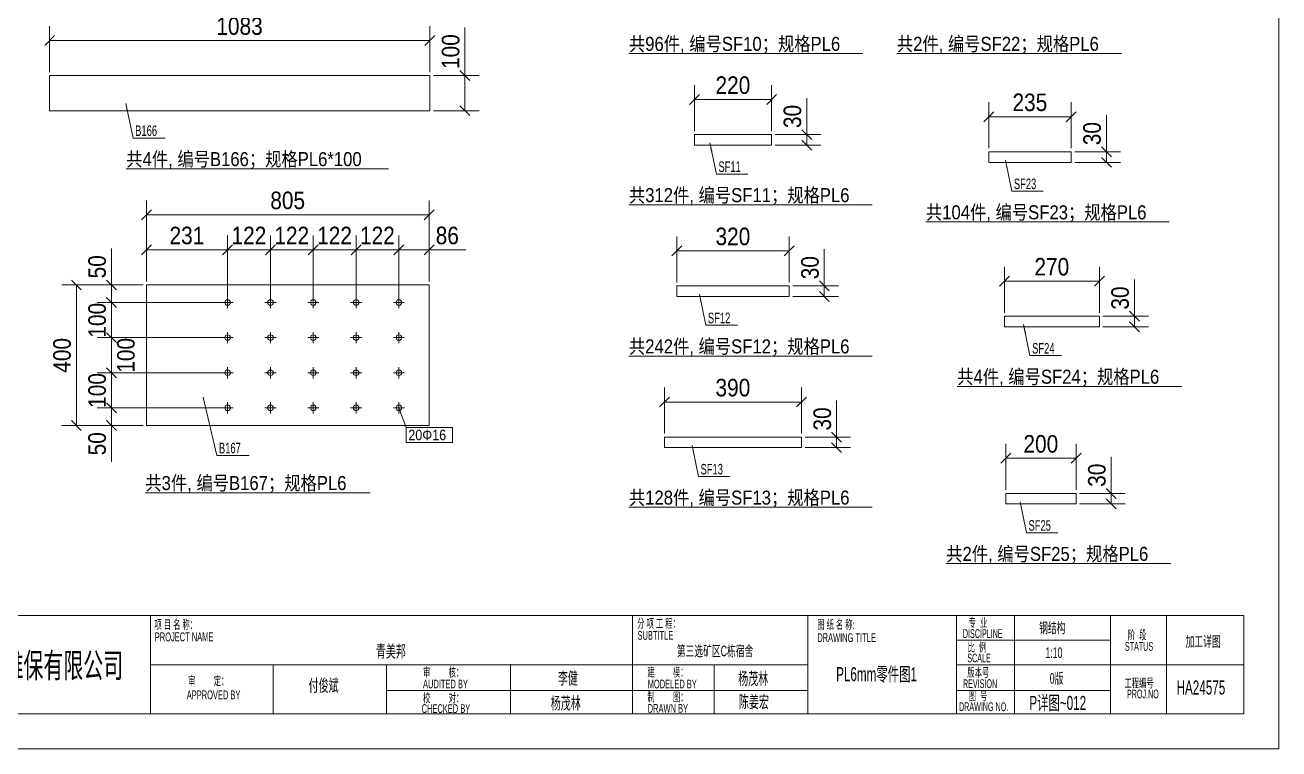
# Model space of a CAD drawing. Header units: inches. Extents: x 0 to 1938, y -2180 to 0.
# Drawn here: x 1580.3 to 1937.5, y -860 to -653.8 of the extents above; entities that cross this region are included whole.
import ezdxf

# ---------------------------------------------------------------- set-up
doc = ezdxf.new("R2010")
doc.units = ezdxf.units.IN
doc.header["$MEASUREMENT"] = 0
doc.linetypes.add('XKITLINE00', pattern=[0])
for name, color, linetype, lineweight in [('Bolt', 7, 'Continuous', 0), ('BoltMark', 3, 'Continuous', 0), ('DrawingSheet', 5, 'Continuous', 0), ('OtherObjectType', 1, 'Continuous', 0), ('Part', 2, 'Continuous', 0), ('PartMark', 3, 'Continuous', 0), ('Z-DIMENSIONS', 1, 'Continuous', 0)]:
    doc.layers.add(name, color=color, linetype=linetype, lineweight=lineweight)
doc.styles.add('Arial', font='arial.ttf')
doc.styles.add('Arial Black', font='ariblk.ttf')
doc.styles.add('Arial Narrow', font='ARIAL.TTF')
doc.styles.add('romsim', font='ARIAL.TTF')
doc.styles.add('宋体', font='ARIAL.TTF')

# ---------------------------------------------------------------- blocks, each defined once
blk = doc.blocks.new('*A2328')
at = {"layer": 'Part', "color": 2, "linetype": 'XKITLINE00', "lineweight": 0}
for p, q in [((284.85, 186.81), (284.85, 196.81)), ((284.85, 196.81), (393.15, 196.81)), ((393.15, 186.81), (393.15, 196.81)), ((284.85, 186.81), (393.15, 186.81))]:
    blk.add_line(p, q, dxfattribs=at)
blk = doc.blocks.new('*A2329')
at = {"layer": 'Part', "color": 2, "linetype": 'XKITLINE00', "lineweight": 0}
for p, q in [((312.45, 97.16), (312.45, 137.16)), ((392.95, 137.16), (312.45, 137.16)), ((392.95, 97.16), (392.95, 137.16)), ((392.95, 97.16), (312.45, 97.16))]:
    blk.add_line(p, q, dxfattribs=at)
blk = doc.blocks.new('*A2330')
at = {"layer": 'Bolt', "color": 2, "linetype": 'XKITLINE00', "lineweight": 0}
for p, q in [((333.95, 132.16), (337.15, 132.16)), ((335.55, 133.76), (335.55, 130.56)), ((346.15, 132.16), (349.35, 132.16)), ((347.75, 133.76), (347.75, 130.56)), ((358.35, 132.16), (361.55, 132.16)), ((359.95, 133.76), (359.95, 130.56)), ((370.55, 132.16), (373.75, 132.16)), ((372.15, 133.76), (372.15, 130.56)), ((382.75, 132.16), (385.95, 132.16)), ((384.35, 133.76), (384.35, 130.56)), ((333.95, 122.16), (337.15, 122.16)), ((335.55, 123.76), (335.55, 120.56)), ((346.15, 122.16), (349.35, 122.16)), ((347.75, 123.76), (347.75, 120.56)), ((358.35, 122.16), (361.55, 122.16)), ((359.95, 123.76), (359.95, 120.56)), ((370.55, 122.16), (373.75, 122.16)), ((372.15, 123.76), (372.15, 120.56)), ((382.75, 122.16), (385.95, 122.16)), ((384.35, 123.76), (384.35, 120.56)), ((333.95, 112.16), (337.15, 112.16)), ((335.55, 113.76), (335.55, 110.56)), ((346.15, 112.16), (349.35, 112.16)), ((347.75, 113.76), (347.75, 110.56)), ((358.35, 112.16), (361.55, 112.16)), ((359.95, 113.76), (359.95, 110.56)), ((370.55, 112.16), (373.75, 112.16)), ((372.15, 113.76), (372.15, 110.56)), ((382.75, 112.16), (385.95, 112.16)), ((384.35, 113.76), (384.35, 110.56)), ((335.55, 103.76), (335.55, 100.56)), ((347.75, 103.76), (347.75, 100.56)), ((359.95, 103.76), (359.95, 100.56)), ((372.15, 103.76), (372.15, 100.56)), ((384.35, 103.76), (384.35, 100.56)), ((333.95, 102.16), (337.15, 102.16)), ((346.15, 102.16), (349.35, 102.16)), ((358.35, 102.16), (361.55, 102.16)), ((370.55, 102.16), (373.75, 102.16)), ((382.75, 102.16), (385.95, 102.16))]:
    blk.add_line(p, q, dxfattribs=at)
for centre in [(335.55, 132.16), (347.75, 132.16), (359.95, 132.16), (372.15, 132.16), (384.35, 132.16), (335.55, 122.16), (347.75, 122.16), (359.95, 122.16), (372.15, 122.16), (384.35, 122.16), (335.55, 112.16), (347.75, 112.16), (359.95, 112.16), (372.15, 112.16), (384.35, 112.16), (335.55, 102.16), (347.75, 102.16), (359.95, 102.16), (372.15, 102.16), (384.35, 102.16)]:
    blk.add_circle(centre, 0.8, dxfattribs=at)
blk = doc.blocks.new('*A2336')
at = {"layer": 'Part', "color": 2, "linetype": 'XKITLINE00', "lineweight": 0}
for p, q in [((468.51, 176.99), (468.51, 179.99)), ((490.51, 179.99), (468.51, 179.99)), ((490.51, 176.99), (490.51, 179.99)), ((490.51, 176.99), (468.51, 176.99))]:
    blk.add_line(p, q, dxfattribs=at)
blk = doc.blocks.new('*A2337')
at = {"layer": 'Part', "color": 2, "linetype": 'XKITLINE00', "lineweight": 0}
for p, q in [((463.51, 133.9), (463.51, 136.9)), ((463.51, 136.9), (495.51, 136.9)), ((495.51, 136.9), (495.51, 133.9)), ((495.51, 133.9), (463.51, 133.9))]:
    blk.add_line(p, q, dxfattribs=at)
blk = doc.blocks.new('*A2338')
at = {"layer": 'Part', "color": 2, "linetype": 'XKITLINE00', "lineweight": 0}
for p, q in [((460.01, 90.82), (460.01, 93.82)), ((460.01, 93.82), (499.01, 93.82)), ((499.01, 93.82), (499.01, 90.82)), ((499.01, 90.82), (460.01, 90.82))]:
    blk.add_line(p, q, dxfattribs=at)
blk = doc.blocks.new('*A2344')
at = {"layer": 'Part', "color": 2, "linetype": 'XKITLINE00', "lineweight": 0}
for p, q in [((552.36, 172.09), (552.36, 175.09)), ((552.36, 175.09), (575.86, 175.09)), ((575.86, 175.09), (575.86, 172.09)), ((575.86, 172.09), (552.36, 172.09))]:
    blk.add_line(p, q, dxfattribs=at)
blk = doc.blocks.new('*A2345')
at = {"layer": 'Part', "color": 2, "linetype": 'XKITLINE00', "lineweight": 0}
for p, q in [((556.85, 125.26), (556.85, 128.26)), ((556.85, 128.26), (583.85, 128.26)), ((583.85, 125.26), (556.85, 125.26)), ((583.85, 128.26), (583.85, 125.26))]:
    blk.add_line(p, q, dxfattribs=at)
blk = doc.blocks.new('*A2346')
at = {"layer": 'Part', "color": 2, "linetype": 'XKITLINE00', "lineweight": 0}
for p, q in [((557.23, 74.8), (557.23, 77.8)), ((557.23, 77.8), (577.23, 77.8)), ((577.23, 77.8), (577.23, 74.8)), ((577.23, 74.8), (557.23, 74.8))]:
    blk.add_line(p, q, dxfattribs=at)
blk = doc.blocks.new('*A2347')
at = {"layer": 'DrawingSheet', "color": 5, "linetype": 'XKITLINE00', "lineweight": 0}
for p, q in [((635, 5), (635, 425)), ((5, 5), (635, 5))]:
    blk.add_line(p, q, dxfattribs=at)
blk = doc.blocks.new('*A2349')
at = {"layer": 'OtherObjectType', "color": 3, "linetype": 'XKITLINE00', "lineweight": 0}
for p, q in [((625, 43), (217.6, 43)), ((313.6, 43), (313.6, 15)), ((452.8, 43), (382.8, 43)), ((500.8, 43), (500.8, 15)), ((543.2, 43), (543.2, 15)), ((559.7, 43), (559.7, 15)), ((587, 43), (587, 15)), ((603, 43), (603, 15)), ((625, 43), (625, 15)), ((450.9, 42.8), (450.9, 15.1)), ((587.1, 36), (543.2, 36)), ((500.8, 29), (313.7, 29)), ((348.5, 29), (348.5, 15)), ((380.8, 29), (380.8, 15)), ((416.1, 29.1), (416.1, 15.1)), ((474.1, 29), (474.1, 15)), ((625, 29), (543.2, 29)), ((500.8, 21.6), (380.8, 21.6)), ((587, 21.6), (543.2, 21.6)), ((625, 15), (217.6, 15))]:
    blk.add_line(p, q, dxfattribs=at)
at = {"layer": 'OtherObjectType', "color": 7, "style": 'Arial'}
for s, height, width, p in [('项 目 名 称：', 2.5, 0.595, (314.7, 39.18)), ('分 项 工 程：', 2.5, 0.595, (452.2, 39.49)), ('图 纸 名 称:', 2.5, 0.595, (503.5, 39.17)), ('专  业', 2.5, 0.595, (546.63, 39.71)), ('钢结构', 3, 0.595, (566.7, 38)), ('PROJECT NAME', 2.5, 0.51, (314.8, 35.67)), ('SUBTITLE', 2.5, 0.51, (452.3, 36.09)), ('DRAWING TITLE', 2.5, 0.51, (503.5, 35.45)), ('DISCIPLINE', 2.5, 0.4675, (544.98, 36.61)), ('阶  段', 2.5, 0.595, (591.93, 36.21)), ('加工详图', 3, 0.595, (608.4, 34.1)), ('SCALE', 2.5, 0.4675, (546.24, 29.66)), ('比  例', 2.5, 0.595, (546.33, 32.73)), ('1:10', 3, 0.595, (568.48, 30.9)), ('STATUS', 2.5, 0.4675, (591.13, 32.96)), ('审         定：', 2.5, 0.595, (324.3, 23.14)), ('付俊斌', 3.5, 0.595, (358.62, 21.35)), ('审         核：', 2.5, 0.595, (391.2, 25.57)), ('李健', 3.5, 0.595, (429.64, 23.4)), ('建         模：', 2.5, 0.595, (455.1, 25.62)), ('杨茂林', 3.5, 0.595, (481, 23.3)), ('版本号', 2.5, 0.595, (546.23, 25.51)), ('0版', 3, 0.595, (569.72, 23.6)), ('工程编号', 2.5, 0.595, (591, 22.5)), ('APPROVED BY', 2.5, 0.51, (323.9, 19.15)), ('AUDITED BY', 2.5, 0.51, (391.2, 22.25)), ('MODELED BY', 2.5, 0.51, (455.2, 22.24)), ('REVISION', 2.5, 0.4675, (545, 22.34)), ('图  号', 2.5, 0.595, (546.63, 18.84)), ('PROJ.NO', 2.5, 0.4675, (591.72, 19.4)), ('校         对：', 2.5, 0.595, (391.2, 18.27)), ('杨茂林', 3.5, 0.595, (427.6, 16.3)), ('制         图：', 2.5, 0.595, (455.1, 18.55)), ('陈姜宏', 3.5, 0.595, (481.2, 16.7)), ('DRAWING NO.', 2.5, 0.4675, (543.87, 15.77)), ('CHECKED BY', 2.5, 0.51, (390.8, 15.24)), ('DRAWN BY', 2.5, 0.51, (455.2, 15.29))]:
    blk.add_text(s, height=height, dxfattribs=dict(at, width=width)).set_placement(p)
at = {"layer": 'OtherObjectType', "color": 3, "style": 'Arial Black', "width": 0.595}
blk.add_text('CSP 卓越维保有限公司', height=7, dxfattribs=at).set_placement((244.8, 25.3))
at = {"layer": 'OtherObjectType', "color": 2, "style": 'Arial', "width": 0.595}
for s, height, p in [('青美邦', 3.5, (377.78, 31.1)), ('第三选矿区C栋宿舍', 3, (463.49, 31.4)), ('HA24575', 4, (605.85, 20.5))]:
    blk.add_text(s, height=height, dxfattribs=at).set_placement(p)
at = {"layer": 'OtherObjectType', "color": 6, "style": 'Arial', "width": 0.595}
blk.add_text('PL6mm零件图1', height=4, dxfattribs=at).set_placement((508.87, 24.3))
at = {"layer": 'OtherObjectType', "color": 1, "style": 'Arial', "width": 0.595}
blk.add_text('P详图~012', height=4, dxfattribs=at).set_placement((563.89, 16.1))
blk = doc.blocks.new('*A2440')
at = {"layer": 'OtherObjectType', "color": 6, "linetype": 'XKITLINE00', "lineweight": 0}
blk.add_line((306.67, 170.26), (381.32, 170.26), dxfattribs=at)
at = {"layer": 'OtherObjectType', "color": 3, "style": '宋体', "width": 0.85}
blk.add_text('共4件, 编号B166；规格PL6*100', height=4, dxfattribs=at).set_placement((306.67, 171.01))
blk = doc.blocks.new('*A2441')
at = {"layer": 'Z-DIMENSIONS', "color": 4, "linetype": 'XKITLINE00', "lineweight": 0}
for p, q in [((284.85, 197.81), (284.85, 210.91)), ((393.15, 197.81), (393.15, 210.91)), ((286.26, 208.22), (283.43, 205.39)), ((394.56, 208.22), (391.73, 205.39)), ((284.85, 206.81), (393.15, 206.81))]:
    blk.add_line(p, q, dxfattribs=at)
at = {"layer": 'Z-DIMENSIONS', "color": 7}
for p in [(284.85, 206.81), (393.15, 206.81)]:
    blk.add_point(p, dxfattribs=at)
at = {"layer": 'Z-DIMENSIONS', "color": 7, "style": 'Arial Narrow', "width": 0.85}
blk.add_text('1083', height=5, dxfattribs=at).set_placement((332.33, 208.41))
blk = doc.blocks.new('*A2442')
at = {"layer": 'Z-DIMENSIONS', "color": 4, "linetype": 'XKITLINE00', "lineweight": 0}
for p, q in [((403.15, 196.81), (403.15, 210.55)), ((403.15, 196.81), (403.15, 210.55)), ((394.15, 196.81), (407.15, 196.81)), ((401.73, 198.22), (404.56, 195.39)), ((403.15, 186.81), (403.15, 196.81)), ((394.15, 186.81), (407.15, 186.81)), ((401.73, 188.22), (404.56, 185.39))]:
    blk.add_line(p, q, dxfattribs=at)
at = {"layer": 'Z-DIMENSIONS', "color": 7}
for p in [(403.15, 196.81), (403.15, 186.81)]:
    blk.add_point(p, dxfattribs=at)
at = {"layer": 'Z-DIMENSIONS', "color": 7, "style": 'Arial Narrow', "width": 0.85}
blk.add_text('100', height=5, rotation=90.0002, dxfattribs=at).set_placement((401.55, 198.68))
blk = doc.blocks.new('*A2443')
at = {"layer": 'PartMark', "color": 4, "linetype": 'XKITLINE00', "lineweight": 0}
for p, q in [((306.54, 188.84), (308.61, 179.01)), ((307.05, 186.39), (306.54, 188.84)), ((308.61, 179.01), (317.79, 179.01))]:
    blk.add_line(p, q, dxfattribs=at)
at = {"layer": 'PartMark', "color": 1, "style": 'romsim', "width": 0.6375}
blk.add_text('B166', height=3, dxfattribs=at).set_placement((309.21, 179.61))
blk = doc.blocks.new('*A2444')
at = {"layer": 'OtherObjectType', "color": 6, "linetype": 'XKITLINE00', "lineweight": 0}
blk.add_line((312.11, 77.99), (376.1, 77.99), dxfattribs=at)
at = {"layer": 'OtherObjectType', "color": 3, "style": '宋体', "width": 0.85}
blk.add_text('共3件, 编号B167；规格PL6', height=4, dxfattribs=at).set_placement((312.11, 78.74))
blk = doc.blocks.new('*A2445')
at = {"layer": 'Z-DIMENSIONS', "color": 4, "linetype": 'XKITLINE00', "lineweight": 0}
for p, q in [((384.35, 133.16), (384.35, 151.26)), ((392.95, 138.16), (392.95, 151.26)), ((384.35, 147.16), (379.35, 147.16)), ((385.76, 148.57), (382.93, 145.74)), ((384.35, 147.16), (392.95, 147.16)), ((394.36, 148.57), (391.53, 145.74)), ((392.95, 147.16), (403.36, 147.16)), ((392.95, 147.16), (403.36, 147.16))]:
    blk.add_line(p, q, dxfattribs=at)
at = {"layer": 'Z-DIMENSIONS', "color": 7}
for p in [(384.35, 147.16), (392.95, 147.16)]:
    blk.add_point(p, dxfattribs=at)
at = {"layer": 'Z-DIMENSIONS', "color": 7, "style": 'Arial Narrow', "width": 0.85}
blk.add_text('86', height=5, dxfattribs=at).set_placement((394.82, 148.76))
blk = doc.blocks.new('*A2446')
at = {"layer": 'Z-DIMENSIONS', "color": 4, "linetype": 'XKITLINE00', "lineweight": 0}
for p, q in [((372.15, 133.16), (372.15, 151.26)), ((384.35, 133.16), (384.35, 151.26)), ((372.15, 147.16), (367.15, 147.16)), ((373.56, 148.57), (370.73, 145.74)), ((372.15, 147.16), (384.35, 147.16)), ((385.76, 148.57), (382.93, 145.74)), ((384.35, 147.16), (389.35, 147.16))]:
    blk.add_line(p, q, dxfattribs=at)
at = {"layer": 'Z-DIMENSIONS', "color": 7}
for p in [(372.15, 147.16), (384.35, 147.16)]:
    blk.add_point(p, dxfattribs=at)
at = {"layer": 'Z-DIMENSIONS', "color": 7, "style": 'Arial Narrow', "width": 0.85}
blk.add_text('122', height=5, dxfattribs=at).set_placement((373.25, 148.76))
blk = doc.blocks.new('*A2447')
at = {"layer": 'Z-DIMENSIONS', "color": 4, "linetype": 'XKITLINE00', "lineweight": 0}
for p, q in [((359.95, 133.16), (359.95, 151.26)), ((372.15, 133.16), (372.15, 151.26)), ((359.95, 147.16), (354.95, 147.16)), ((361.36, 148.57), (358.53, 145.74)), ((359.95, 147.16), (372.15, 147.16)), ((373.56, 148.57), (370.73, 145.74)), ((372.15, 147.16), (377.15, 147.16))]:
    blk.add_line(p, q, dxfattribs=at)
at = {"layer": 'Z-DIMENSIONS', "color": 7}
for p in [(359.95, 147.16), (372.15, 147.16)]:
    blk.add_point(p, dxfattribs=at)
at = {"layer": 'Z-DIMENSIONS', "color": 7, "style": 'Arial Narrow', "width": 0.85}
blk.add_text('122', height=5, dxfattribs=at).set_placement((361.05, 148.76))
blk = doc.blocks.new('*A2448')
at = {"layer": 'Z-DIMENSIONS', "color": 4, "linetype": 'XKITLINE00', "lineweight": 0}
for p, q in [((347.75, 133.16), (347.75, 151.26)), ((359.95, 133.16), (359.95, 151.26)), ((347.75, 147.16), (342.75, 147.16)), ((349.16, 148.57), (346.33, 145.74)), ((347.75, 147.16), (359.95, 147.16)), ((361.36, 148.57), (358.53, 145.74)), ((359.95, 147.16), (364.95, 147.16))]:
    blk.add_line(p, q, dxfattribs=at)
at = {"layer": 'Z-DIMENSIONS', "color": 7}
for p in [(347.75, 147.16), (359.95, 147.16)]:
    blk.add_point(p, dxfattribs=at)
at = {"layer": 'Z-DIMENSIONS', "color": 7, "style": 'Arial Narrow', "width": 0.85}
blk.add_text('122', height=5, dxfattribs=at).set_placement((348.85, 148.76))
blk = doc.blocks.new('*A2449')
at = {"layer": 'Z-DIMENSIONS', "color": 4, "linetype": 'XKITLINE00', "lineweight": 0}
for p, q in [((335.55, 133.16), (335.55, 151.26)), ((347.75, 133.16), (347.75, 151.26)), ((335.55, 147.16), (330.55, 147.16)), ((336.96, 148.57), (334.13, 145.74)), ((335.55, 147.16), (347.75, 147.16)), ((349.16, 148.57), (346.33, 145.74)), ((347.75, 147.16), (352.75, 147.16))]:
    blk.add_line(p, q, dxfattribs=at)
at = {"layer": 'Z-DIMENSIONS', "color": 7}
for p in [(335.55, 147.16), (347.75, 147.16)]:
    blk.add_point(p, dxfattribs=at)
at = {"layer": 'Z-DIMENSIONS', "color": 7, "style": 'Arial Narrow', "width": 0.85}
blk.add_text('122', height=5, dxfattribs=at).set_placement((336.65, 148.76))
blk = doc.blocks.new('*A2450')
at = {"layer": 'Z-DIMENSIONS', "color": 4, "linetype": 'XKITLINE00', "lineweight": 0}
for p, q in [((312.45, 138.16), (312.45, 151.26)), ((335.55, 133.16), (335.55, 151.26)), ((313.86, 148.57), (311.03, 145.74)), ((312.45, 147.16), (335.55, 147.16)), ((336.96, 148.57), (334.13, 145.74)), ((335.55, 147.16), (340.55, 147.16))]:
    blk.add_line(p, q, dxfattribs=at)
at = {"layer": 'Z-DIMENSIONS', "color": 7}
for p in [(312.45, 147.16), (335.55, 147.16)]:
    blk.add_point(p, dxfattribs=at)
at = {"layer": 'Z-DIMENSIONS', "color": 7, "style": 'Arial Narrow', "width": 0.85}
blk.add_text('231', height=5, dxfattribs=at).set_placement((319, 148.76))
blk = doc.blocks.new('*A2451')
at = {"layer": 'Z-DIMENSIONS', "color": 4, "linetype": 'XKITLINE00', "lineweight": 0}
for p, q in [((302.45, 137.16), (302.45, 147.57)), ((302.45, 137.16), (302.45, 147.57)), ((311.45, 137.16), (298.35, 137.16)), ((301.03, 138.57), (303.86, 135.74)), ((302.45, 132.16), (302.45, 137.16)), ((334.55, 132.16), (298.35, 132.16)), ((301.03, 133.57), (303.86, 130.74)), ((302.45, 132.16), (302.45, 127.16))]:
    blk.add_line(p, q, dxfattribs=at)
at = {"layer": 'Z-DIMENSIONS', "color": 7}
for p in [(302.45, 137.16), (302.45, 132.16)]:
    blk.add_point(p, dxfattribs=at)
at = {"layer": 'Z-DIMENSIONS', "color": 7, "style": 'Arial Narrow', "width": 0.85}
blk.add_text('50', height=5, rotation=90.0002, dxfattribs=at).set_placement((300.85, 139.03))
blk = doc.blocks.new('*A2452')
at = {"layer": 'Z-DIMENSIONS', "color": 4, "linetype": 'XKITLINE00', "lineweight": 0}
for p, q in [((302.45, 132.16), (302.45, 137.16)), ((334.55, 132.16), (298.35, 132.16)), ((301.03, 133.57), (303.86, 130.74)), ((302.45, 122.16), (302.45, 132.16)), ((334.55, 122.16), (298.35, 122.16)), ((301.03, 123.57), (303.86, 120.74)), ((302.45, 122.16), (302.45, 117.16))]:
    blk.add_line(p, q, dxfattribs=at)
at = {"layer": 'Z-DIMENSIONS', "color": 7}
for p in [(302.45, 132.16), (302.45, 122.16)]:
    blk.add_point(p, dxfattribs=at)
at = {"layer": 'Z-DIMENSIONS', "color": 7, "style": 'Arial Narrow', "width": 0.85}
blk.add_text('100', height=5, rotation=90.0002, dxfattribs=at).set_placement((300.85, 122.16))
blk = doc.blocks.new('*A2453')
at = {"layer": 'Z-DIMENSIONS', "color": 4, "linetype": 'XKITLINE00', "lineweight": 0}
for p, q in [((302.45, 122.16), (302.45, 127.16)), ((334.55, 122.16), (298.45, 122.16)), ((301.03, 123.57), (303.86, 120.74)), ((302.45, 112.16), (302.45, 122.16)), ((334.55, 112.16), (298.45, 112.16)), ((301.03, 113.57), (303.86, 110.74)), ((302.45, 112.16), (302.45, 107.16))]:
    blk.add_line(p, q, dxfattribs=at)
at = {"layer": 'Z-DIMENSIONS', "color": 7}
for p in [(302.45, 122.16), (302.45, 112.16)]:
    blk.add_point(p, dxfattribs=at)
at = {"layer": 'Z-DIMENSIONS', "color": 7, "style": 'Arial Narrow', "width": 0.85}
blk.add_text('100', height=5, rotation=90.0002, dxfattribs=at).set_placement((309.05, 112.16))
blk = doc.blocks.new('*A2454')
at = {"layer": 'Z-DIMENSIONS', "color": 4, "linetype": 'XKITLINE00', "lineweight": 0}
for p, q in [((302.45, 112.16), (302.45, 117.16)), ((334.55, 112.16), (298.35, 112.16)), ((301.03, 113.57), (303.86, 110.74)), ((302.45, 102.16), (302.45, 112.16)), ((334.55, 102.16), (298.35, 102.16)), ((301.03, 103.57), (303.86, 100.74)), ((302.45, 102.16), (302.45, 97.16))]:
    blk.add_line(p, q, dxfattribs=at)
at = {"layer": 'Z-DIMENSIONS', "color": 7}
for p in [(302.45, 112.16), (302.45, 102.16)]:
    blk.add_point(p, dxfattribs=at)
at = {"layer": 'Z-DIMENSIONS', "color": 7, "style": 'Arial Narrow', "width": 0.85}
blk.add_text('100', height=5, rotation=90.0002, dxfattribs=at).set_placement((300.85, 102.16))
blk = doc.blocks.new('*A2455')
at = {"layer": 'Z-DIMENSIONS', "color": 4, "linetype": 'XKITLINE00', "lineweight": 0}
for p, q in [((302.45, 102.16), (302.45, 107.16)), ((334.55, 102.16), (298.35, 102.16)), ((301.03, 103.57), (303.86, 100.74)), ((302.45, 97.16), (302.45, 102.16)), ((311.45, 97.16), (298.35, 97.16)), ((301.03, 98.57), (303.86, 95.74)), ((302.45, 97.16), (302.45, 86.74)), ((302.45, 97.16), (302.45, 86.74))]:
    blk.add_line(p, q, dxfattribs=at)
at = {"layer": 'Z-DIMENSIONS', "color": 7}
for p in [(302.45, 102.16), (302.45, 97.16)]:
    blk.add_point(p, dxfattribs=at)
at = {"layer": 'Z-DIMENSIONS', "color": 7, "style": 'Arial Narrow', "width": 0.85}
blk.add_text('50', height=5, rotation=90.0002, dxfattribs=at).set_placement((300.85, 88.62))
blk = doc.blocks.new('*A2456')
at = {"layer": 'Z-DIMENSIONS', "color": 4, "linetype": 'XKITLINE00', "lineweight": 0}
for p, q in [((312.45, 138.16), (312.45, 161.26)), ((392.95, 138.16), (392.95, 161.26)), ((313.86, 158.57), (311.03, 155.74)), ((312.45, 157.16), (392.95, 157.16)), ((394.36, 158.57), (391.53, 155.74))]:
    blk.add_line(p, q, dxfattribs=at)
at = {"layer": 'Z-DIMENSIONS', "color": 7}
for p in [(312.45, 157.16), (392.95, 157.16)]:
    blk.add_point(p, dxfattribs=at)
at = {"layer": 'Z-DIMENSIONS', "color": 7, "style": 'Arial Narrow', "width": 0.85}
blk.add_text('805', height=5, dxfattribs=at).set_placement((347.7, 158.76))
blk = doc.blocks.new('*A2457')
at = {"layer": 'Z-DIMENSIONS', "color": 4, "linetype": 'XKITLINE00', "lineweight": 0}
for p, q in [((311.45, 137.16), (288.35, 137.16)), ((291.03, 138.57), (293.86, 135.74)), ((292.45, 97.16), (292.45, 137.16)), ((311.45, 97.16), (288.35, 97.16)), ((291.03, 98.57), (293.86, 95.74))]:
    blk.add_line(p, q, dxfattribs=at)
at = {"layer": 'Z-DIMENSIONS', "color": 7}
for p in [(292.45, 137.16), (292.45, 97.16)]:
    blk.add_point(p, dxfattribs=at)
at = {"layer": 'Z-DIMENSIONS', "color": 7, "style": 'Arial Narrow', "width": 0.85}
blk.add_text('400', height=5, rotation=90.0002, dxfattribs=at).set_placement((290.85, 112.16))
blk = doc.blocks.new('*A2458')
at = {"layer": 'PartMark', "color": 4, "linetype": 'XKITLINE00', "lineweight": 0}
for p, q in [((328.58, 105.19), (332.46, 88.6)), ((329.15, 102.75), (328.58, 105.19)), ((332.46, 88.6), (341.65, 88.6))]:
    blk.add_line(p, q, dxfattribs=at)
at = {"layer": 'PartMark', "color": 1, "style": 'romsim', "width": 0.6375}
blk.add_text('B167', height=3, dxfattribs=at).set_placement((333.06, 89.2))
blk = doc.blocks.new('*A2459')
at = {"layer": 'BoltMark', "color": 1, "linetype": 'XKITLINE00', "lineweight": 0}
for p, q in [((384.35, 102.16), (386.42, 96.53)), ((385.21, 99.81), (384.35, 102.16)), ((386.42, 96.53), (399.62, 96.53)), ((386.42, 92.33), (386.42, 96.53)), ((399.62, 92.33), (399.62, 96.53)), ((386.42, 92.33), (399.62, 92.33))]:
    blk.add_line(p, q, dxfattribs=at)
at = {"layer": 'BoltMark', "color": 4, "style": '宋体', "width": 0.85}
blk.add_text('20Φ16', height=3, dxfattribs=at).set_placement((387.02, 92.93))
blk = doc.blocks.new('*A2476')
at = {"layer": 'OtherObjectType', "color": 6, "linetype": 'XKITLINE00', "lineweight": 0}
blk.add_line((449.85, 203.09), (516.5, 203.09), dxfattribs=at)
at = {"layer": 'OtherObjectType', "color": 3, "style": '宋体', "width": 0.85}
blk.add_text('共96件, 编号SF10；规格PL6', height=4, dxfattribs=at).set_placement((449.85, 203.84))
blk = doc.blocks.new('*A2480')
at = {"layer": 'OtherObjectType', "color": 6, "linetype": 'XKITLINE00', "lineweight": 0}
blk.add_line((449.85, 160), (519.16, 160), dxfattribs=at)
at = {"layer": 'OtherObjectType', "color": 3, "style": '宋体', "width": 0.85}
blk.add_text('共312件, 编号SF11；规格PL6', height=4, dxfattribs=at).set_placement((449.85, 160.75))
blk = doc.blocks.new('*A2481')
at = {"layer": 'Z-DIMENSIONS', "color": 4, "linetype": 'XKITLINE00', "lineweight": 0}
for p, q in [((500.51, 179.99), (500.51, 190.4)), ((500.51, 179.99), (500.51, 190.4)), ((491.51, 179.99), (504.51, 179.99)), ((499.09, 181.4), (501.92, 178.57)), ((500.51, 176.99), (500.51, 179.99)), ((491.51, 176.99), (504.51, 176.99)), ((499.09, 178.4), (501.92, 175.57))]:
    blk.add_line(p, q, dxfattribs=at)
at = {"layer": 'Z-DIMENSIONS', "color": 7}
for p in [(500.51, 179.99), (500.51, 176.99)]:
    blk.add_point(p, dxfattribs=at)
at = {"layer": 'Z-DIMENSIONS', "color": 7, "style": 'Arial Narrow', "width": 0.85}
blk.add_text('30', height=5, rotation=90.0002, dxfattribs=at).set_placement((498.91, 181.86))
blk = doc.blocks.new('*A2482')
at = {"layer": 'Z-DIMENSIONS', "color": 4, "linetype": 'XKITLINE00', "lineweight": 0}
for p, q in [((468.51, 180.99), (468.51, 194.09)), ((490.51, 180.99), (490.51, 194.09)), ((469.92, 191.4), (467.09, 188.57)), ((468.51, 189.99), (490.51, 189.99)), ((491.92, 191.4), (489.09, 188.57))]:
    blk.add_line(p, q, dxfattribs=at)
at = {"layer": 'Z-DIMENSIONS', "color": 7}
for p in [(468.51, 189.99), (490.51, 189.99)]:
    blk.add_point(p, dxfattribs=at)
at = {"layer": 'Z-DIMENSIONS', "color": 7, "style": 'Arial Narrow', "width": 0.85}
blk.add_text('220', height=5, dxfattribs=at).set_placement((474.51, 191.59))
blk = doc.blocks.new('*A2483')
at = {"layer": 'PartMark', "color": 4, "linetype": 'XKITLINE00', "lineweight": 0}
for p, q in [((472.94, 177.62), (474.75, 168.75)), ((473.44, 175.17), (472.94, 177.62)), ((474.75, 168.75), (483.74, 168.75))]:
    blk.add_line(p, q, dxfattribs=at)
at = {"layer": 'PartMark', "color": 4, "style": 'romsim', "width": 0.6375}
blk.add_text('SF11', height=3, dxfattribs=at).set_placement((475.35, 169.35))
blk = doc.blocks.new('*A2484')
at = {"layer": 'OtherObjectType', "color": 6, "linetype": 'XKITLINE00', "lineweight": 0}
blk.add_line((449.85, 116.92), (519.16, 116.92), dxfattribs=at)
at = {"layer": 'OtherObjectType', "color": 3, "style": '宋体', "width": 0.85}
blk.add_text('共242件, 编号SF12；规格PL6', height=4, dxfattribs=at).set_placement((449.85, 117.67))
blk = doc.blocks.new('*A2485')
at = {"layer": 'Z-DIMENSIONS', "color": 4, "linetype": 'XKITLINE00', "lineweight": 0}
for p, q in [((505.51, 136.9), (505.51, 147.32)), ((505.51, 136.9), (505.51, 147.32)), ((496.51, 136.9), (509.51, 136.9)), ((504.09, 138.32), (506.92, 135.49)), ((505.51, 133.9), (505.51, 136.9)), ((496.51, 133.9), (509.51, 133.9)), ((504.09, 135.32), (506.92, 132.49))]:
    blk.add_line(p, q, dxfattribs=at)
at = {"layer": 'Z-DIMENSIONS', "color": 7}
for p in [(505.51, 136.9), (505.51, 133.9)]:
    blk.add_point(p, dxfattribs=at)
at = {"layer": 'Z-DIMENSIONS', "color": 7, "style": 'Arial Narrow', "width": 0.85}
blk.add_text('30', height=5, rotation=90.0002, dxfattribs=at).set_placement((503.91, 138.78))
blk = doc.blocks.new('*A2486')
at = {"layer": 'Z-DIMENSIONS', "color": 4, "linetype": 'XKITLINE00', "lineweight": 0}
for p, q in [((463.51, 137.9), (463.51, 151)), ((495.51, 137.9), (495.51, 151)), ((464.92, 148.32), (462.09, 145.49)), ((463.51, 146.9), (495.51, 146.9)), ((496.92, 148.32), (494.09, 145.49))]:
    blk.add_line(p, q, dxfattribs=at)
at = {"layer": 'Z-DIMENSIONS', "color": 7}
for p in [(463.51, 146.9), (495.51, 146.9)]:
    blk.add_point(p, dxfattribs=at)
at = {"layer": 'Z-DIMENSIONS', "color": 7, "style": 'Arial Narrow', "width": 0.85}
blk.add_text('320', height=5, dxfattribs=at).set_placement((474.51, 148.5))
blk = doc.blocks.new('*A2487')
at = {"layer": 'PartMark', "color": 4, "linetype": 'XKITLINE00', "lineweight": 0}
for p, q in [((469.94, 134.53), (471.75, 125.67)), ((470.44, 132.08), (469.94, 134.53)), ((471.75, 125.67), (480.74, 125.67))]:
    blk.add_line(p, q, dxfattribs=at)
at = {"layer": 'PartMark', "color": 4, "style": 'romsim', "width": 0.6375}
blk.add_text('SF12', height=3, dxfattribs=at).set_placement((472.35, 126.27))
blk = doc.blocks.new('*A2488')
at = {"layer": 'OtherObjectType', "color": 6, "linetype": 'XKITLINE00', "lineweight": 0}
blk.add_line((449.85, 73.84), (519.16, 73.84), dxfattribs=at)
at = {"layer": 'OtherObjectType', "color": 3, "style": '宋体', "width": 0.85}
blk.add_text('共128件, 编号SF13；规格PL6', height=4, dxfattribs=at).set_placement((449.85, 74.59))
blk = doc.blocks.new('*A2489')
at = {"layer": 'Z-DIMENSIONS', "color": 4, "linetype": 'XKITLINE00', "lineweight": 0}
for p, q in [((509.01, 93.82), (509.01, 104.24)), ((509.01, 93.82), (509.01, 104.24)), ((500.01, 93.82), (513.01, 93.82)), ((507.59, 95.24), (510.42, 92.41)), ((509.01, 90.82), (509.01, 93.82)), ((500.01, 90.82), (513.01, 90.82)), ((507.59, 92.24), (510.42, 89.41))]:
    blk.add_line(p, q, dxfattribs=at)
at = {"layer": 'Z-DIMENSIONS', "color": 7}
for p in [(509.01, 93.82), (509.01, 90.82)]:
    blk.add_point(p, dxfattribs=at)
at = {"layer": 'Z-DIMENSIONS', "color": 7, "style": 'Arial Narrow', "width": 0.85}
blk.add_text('30', height=5, rotation=90.0002, dxfattribs=at).set_placement((507.41, 95.7))
blk = doc.blocks.new('*A2490')
at = {"layer": 'Z-DIMENSIONS', "color": 4, "linetype": 'XKITLINE00', "lineweight": 0}
for p, q in [((460.01, 94.82), (460.01, 107.92)), ((499.01, 94.82), (499.01, 107.92)), ((461.42, 105.24), (458.59, 102.41)), ((460.01, 103.82), (499.01, 103.82)), ((500.42, 105.24), (497.59, 102.41))]:
    blk.add_line(p, q, dxfattribs=at)
at = {"layer": 'Z-DIMENSIONS', "color": 7}
for p in [(460.01, 103.82), (499.01, 103.82)]:
    blk.add_point(p, dxfattribs=at)
at = {"layer": 'Z-DIMENSIONS', "color": 7, "style": 'Arial Narrow', "width": 0.85}
blk.add_text('390', height=5, dxfattribs=at).set_placement((474.51, 105.42))
blk = doc.blocks.new('*A2491')
at = {"layer": 'PartMark', "color": 4, "linetype": 'XKITLINE00', "lineweight": 0}
for p, q in [((467.84, 91.45), (469.65, 82.59)), ((468.34, 89), (467.84, 91.45)), ((469.65, 82.59), (478.64, 82.59))]:
    blk.add_line(p, q, dxfattribs=at)
at = {"layer": 'PartMark', "color": 4, "style": 'romsim', "width": 0.6375}
blk.add_text('SF13', height=3, dxfattribs=at).set_placement((470.25, 83.19))
blk = doc.blocks.new('*A2508')
at = {"layer": 'OtherObjectType', "color": 6, "linetype": 'XKITLINE00', "lineweight": 0}
blk.add_line((526.16, 203.09), (590.15, 203.09), dxfattribs=at)
at = {"layer": 'OtherObjectType', "color": 3, "style": '宋体', "width": 0.85}
blk.add_text('共2件, 编号SF22；规格PL6', height=4, dxfattribs=at).set_placement((526.16, 203.84))
blk = doc.blocks.new('*A2512')
at = {"layer": 'OtherObjectType', "color": 6, "linetype": 'XKITLINE00', "lineweight": 0}
blk.add_line((534.45, 155.11), (603.77, 155.11), dxfattribs=at)
at = {"layer": 'OtherObjectType', "color": 3, "style": '宋体', "width": 0.85}
blk.add_text('共104件, 编号SF23；规格PL6', height=4, dxfattribs=at).set_placement((534.45, 155.86))
blk = doc.blocks.new('*A2513')
at = {"layer": 'Z-DIMENSIONS', "color": 4, "linetype": 'XKITLINE00', "lineweight": 0}
for p, q in [((553.77, 186.5), (550.94, 183.68)), ((552.36, 176.09), (552.36, 189.19)), ((577.27, 186.5), (574.44, 183.68)), ((575.86, 176.09), (575.86, 189.19)), ((552.36, 185.09), (575.86, 185.09))]:
    blk.add_line(p, q, dxfattribs=at)
at = {"layer": 'Z-DIMENSIONS', "color": 7}
for p in [(552.36, 185.09), (575.86, 185.09)]:
    blk.add_point(p, dxfattribs=at)
at = {"layer": 'Z-DIMENSIONS', "color": 7, "style": 'Arial Narrow', "width": 0.85}
blk.add_text('235', height=5, dxfattribs=at).set_placement((559.11, 186.69))
blk = doc.blocks.new('*A2514')
at = {"layer": 'Z-DIMENSIONS', "color": 4, "linetype": 'XKITLINE00', "lineweight": 0}
for p, q in [((585.86, 175.09), (585.86, 185.5)), ((585.86, 175.09), (585.86, 185.5)), ((576.86, 175.09), (589.86, 175.09)), ((584.44, 176.5), (587.27, 173.68)), ((585.86, 172.09), (585.86, 175.09)), ((576.86, 172.09), (589.86, 172.09)), ((584.44, 173.5), (587.27, 170.68))]:
    blk.add_line(p, q, dxfattribs=at)
at = {"layer": 'Z-DIMENSIONS', "color": 7}
for p in [(585.86, 175.09), (585.86, 172.09)]:
    blk.add_point(p, dxfattribs=at)
at = {"layer": 'Z-DIMENSIONS', "color": 7, "style": 'Arial Narrow', "width": 0.85}
blk.add_text('30', height=5, rotation=90.0002, dxfattribs=at).set_placement((584.26, 176.96))
blk = doc.blocks.new('*A2515')
at = {"layer": 'PartMark', "color": 4, "linetype": 'XKITLINE00', "lineweight": 0}
for p, q in [((557.09, 172.72), (558.9, 163.86)), ((557.59, 170.27), (557.09, 172.72)), ((558.9, 163.86), (567.89, 163.86))]:
    blk.add_line(p, q, dxfattribs=at)
at = {"layer": 'PartMark', "color": 4, "style": 'romsim', "width": 0.6375}
blk.add_text('SF23', height=3, dxfattribs=at).set_placement((559.5, 164.46))
blk = doc.blocks.new('*A2516')
at = {"layer": 'OtherObjectType', "color": 6, "linetype": 'XKITLINE00', "lineweight": 0}
blk.add_line((543.36, 108.28), (607.35, 108.28), dxfattribs=at)
at = {"layer": 'OtherObjectType', "color": 3, "style": '宋体', "width": 0.85}
blk.add_text('共4件, 编号SF24；规格PL6', height=4, dxfattribs=at).set_placement((543.36, 109.03))
blk = doc.blocks.new('*A2517')
at = {"layer": 'Z-DIMENSIONS', "color": 4, "linetype": 'XKITLINE00', "lineweight": 0}
for p, q in [((558.27, 139.68), (555.44, 136.85)), ((556.85, 129.26), (556.85, 142.36)), ((585.27, 139.68), (582.44, 136.85)), ((583.85, 129.26), (583.85, 142.36)), ((556.85, 138.26), (583.85, 138.26))]:
    blk.add_line(p, q, dxfattribs=at)
at = {"layer": 'Z-DIMENSIONS', "color": 7}
for p in [(556.85, 138.26), (583.85, 138.26)]:
    blk.add_point(p, dxfattribs=at)
at = {"layer": 'Z-DIMENSIONS', "color": 7, "style": 'Arial Narrow', "width": 0.85}
blk.add_text('270', height=5, dxfattribs=at).set_placement((565.36, 139.86))
blk = doc.blocks.new('*A2518')
at = {"layer": 'Z-DIMENSIONS', "color": 4, "linetype": 'XKITLINE00', "lineweight": 0}
for p, q in [((593.85, 128.26), (593.85, 138.68)), ((593.85, 128.26), (593.85, 138.68)), ((592.44, 129.68), (595.27, 126.85)), ((584.85, 128.26), (597.85, 128.26)), ((584.85, 125.26), (597.85, 125.26)), ((592.44, 126.68), (595.27, 123.85)), ((593.85, 125.26), (593.85, 128.26))]:
    blk.add_line(p, q, dxfattribs=at)
at = {"layer": 'Z-DIMENSIONS', "color": 7}
for p in [(593.85, 128.26), (593.85, 125.26)]:
    blk.add_point(p, dxfattribs=at)
at = {"layer": 'Z-DIMENSIONS', "color": 7, "style": 'Arial Narrow', "width": 0.85}
blk.add_text('30', height=5, rotation=90.0002, dxfattribs=at).set_placement((592.25, 130.14))
blk = doc.blocks.new('*A2519')
at = {"layer": 'PartMark', "color": 4, "linetype": 'XKITLINE00', "lineweight": 0}
for p, q in [((562.28, 125.89), (564.09, 117.03)), ((562.78, 123.44), (562.28, 125.89)), ((564.09, 117.03), (573.09, 117.03))]:
    blk.add_line(p, q, dxfattribs=at)
at = {"layer": 'PartMark', "color": 4, "style": 'romsim', "width": 0.6375}
blk.add_text('SF24', height=3, dxfattribs=at).set_placement((564.69, 117.63))
blk = doc.blocks.new('*A2520')
at = {"layer": 'OtherObjectType', "color": 6, "linetype": 'XKITLINE00', "lineweight": 0}
blk.add_line((540.24, 57.81), (604.22, 57.81), dxfattribs=at)
at = {"layer": 'OtherObjectType', "color": 3, "style": '宋体', "width": 0.85}
blk.add_text('共2件, 编号SF25；规格PL6', height=4, dxfattribs=at).set_placement((540.24, 58.56))
blk = doc.blocks.new('*A2521')
at = {"layer": 'Z-DIMENSIONS', "color": 4, "linetype": 'XKITLINE00', "lineweight": 0}
for p, q in [((557.23, 78.8), (557.23, 91.9)), ((577.23, 78.8), (577.23, 91.9)), ((558.64, 89.21), (555.82, 86.38)), ((557.23, 87.8), (577.23, 87.8)), ((578.64, 89.21), (575.82, 86.38))]:
    blk.add_line(p, q, dxfattribs=at)
at = {"layer": 'Z-DIMENSIONS', "color": 7}
for p in [(557.23, 87.8), (577.23, 87.8)]:
    blk.add_point(p, dxfattribs=at)
at = {"layer": 'Z-DIMENSIONS', "color": 7, "style": 'Arial Narrow', "width": 0.85}
blk.add_text('200', height=5, dxfattribs=at).set_placement((562.23, 89.4))
blk = doc.blocks.new('*A2522')
at = {"layer": 'Z-DIMENSIONS', "color": 4, "linetype": 'XKITLINE00', "lineweight": 0}
for p, q in [((587.23, 77.8), (587.23, 88.21)), ((587.23, 77.8), (587.23, 88.21)), ((585.82, 79.21), (588.64, 76.38)), ((578.23, 77.8), (591.23, 77.8)), ((585.82, 76.21), (588.64, 73.38)), ((587.23, 74.8), (587.23, 77.8)), ((578.23, 74.8), (591.23, 74.8))]:
    blk.add_line(p, q, dxfattribs=at)
at = {"layer": 'Z-DIMENSIONS', "color": 7}
for p in [(587.23, 77.8), (587.23, 74.8)]:
    blk.add_point(p, dxfattribs=at)
at = {"layer": 'Z-DIMENSIONS', "color": 7, "style": 'Arial Narrow', "width": 0.85}
blk.add_text('30', height=5, rotation=90.0002, dxfattribs=at).set_placement((585.63, 79.67))
blk = doc.blocks.new('*A2523')
at = {"layer": 'PartMark', "color": 4, "linetype": 'XKITLINE00', "lineweight": 0}
for p, q in [((561.26, 75.43), (563.07, 66.56)), ((561.76, 72.98), (561.26, 75.43)), ((563.07, 66.56), (572.06, 66.56))]:
    blk.add_line(p, q, dxfattribs=at)
at = {"layer": 'PartMark', "color": 4, "style": 'romsim', "width": 0.6375}
blk.add_text('SF25', height=3, dxfattribs=at).set_placement((563.67, 67.16))
blk = doc.blocks.new('P详图~012 (PL6mm零件图1)')
at = {"lineweight": 0}
for name in ['*A2347', '*A2441', '*A2442', '*A2476', '*A2508', '*A2328', '*A2482', '*A2481', '*A2513', '*A2514', '*A2336', '*A2440', '*A2344', '*A2480', '*A2456', '*A2512', '*A2450', '*A2449', '*A2448', '*A2447', '*A2446', '*A2445', '*A2486', '*A2451', '*A2485', '*A2517', '*A2457', '*A2452', '*A2329', '*A2337', '*A2518', '*A2330', '*A2453', '*A2345', '*A2484', '*A2454', '*A2516', '*A2455', '*A2490', '*A2489', '*A2338', '*A2521', '*A2522', '*A2444', '*A2488', '*A2346', '*A2520', '*A2349']:
    blk.add_blockref(name, (0, 0), dxfattribs=at)
at = {"layer": 'BoltMark', "lineweight": 0}
blk.add_blockref('*A2459', (0, 0), dxfattribs=at)
at = {"layer": 'PartMark', "lineweight": 0}
for name in ['*A2443', '*A2483', '*A2515', '*A2487', '*A2519', '*A2458', '*A2491', '*A2523']:
    blk.add_blockref(name, (0, 0), dxfattribs=at)

msp = doc.modelspace()

# ---------------------------------------------------------------- block references
msp.add_blockref('P详图~012 (PL6mm零件图1)', (1302.5, -865))

doc.saveas('drawing.dxf')
